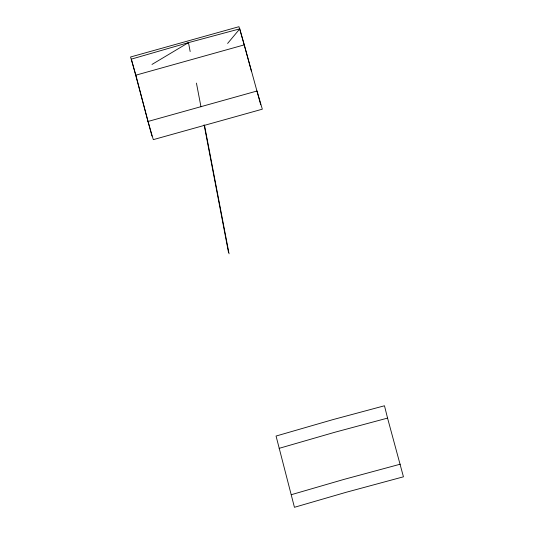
<?xml version="1.0" encoding="UTF-8"?>
<svg xmlns="http://www.w3.org/2000/svg" width="534" height="534" viewBox="0 0 534 534"><rect width="100%" height="100%" fill="white"/><g stroke="black" fill="none" stroke-linecap="round" stroke-linejoin="round"><path stroke-width="0.8" d="M227.611 43.448L239.793 28.849L251.401 71.095M151.99 64.44L188.475 42.627L239.793 28.849M279.128 448.346L335.005 432.206L387.557 418.102L384.48 405.773L333.163 419.55L276.058 436.044L294.441 507.3L345.965 492.335L403.444 476.809L387.557 418.102M291.264 494.711L344.016 479.385L400.26 464.193M147.991 121.472L257.008 91.007L262.327 109.183L153.311 139.641L147.991 121.472L135.876 75.167L244.285 44.869L260.726 104.797M244.285 44.869L238.965 26.7L130.556 56.991L135.876 75.167M151.95 136.09L131.371 59.12L188.475 42.627L190.164 51.544M196.445 83.11L200.971 106.8M204.562 125.583L229.073 253.817M204.115 124.822L228.465 252.242"/></g></svg>
